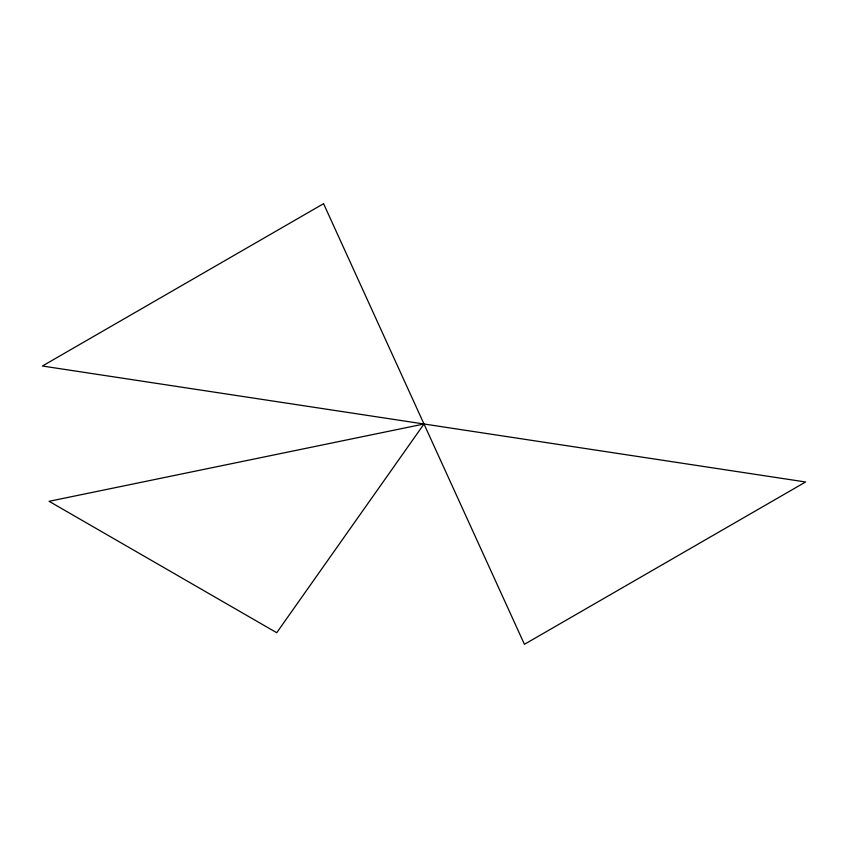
<?xml version="1.0" encoding="UTF-8"?>
<svg xmlns="http://www.w3.org/2000/svg" width="848" height="848" viewBox="0 0 848 848"><rect width="100%" height="100%" fill="white"/><g stroke="black" fill="none" stroke-linecap="round" stroke-linejoin="round"><path stroke-width="1.27" d="M424 424L276.724 632.714L49.099 501.306L424 424M323.576 203.69L42.4 366.018L805.6 481.982L524.424 644.31L323.576 203.69"/></g></svg>
